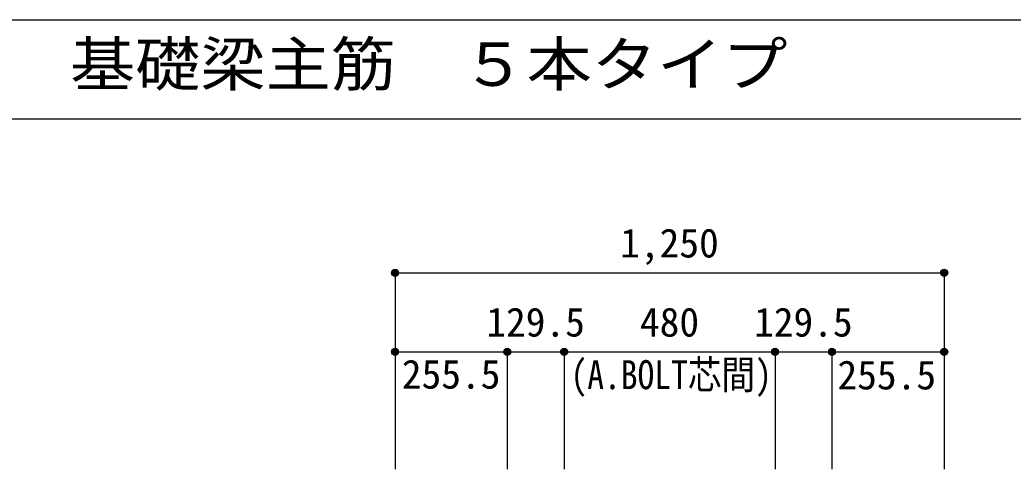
# Model space of a CAD drawing. Units: millimetres at full size, sheet at 1:30. Extents: x -5973 to 5954, y -4195 to 4201.
# Drawn here: x -927 to 1334, y 3178 to 4201 of the extents above; entities that cross this region are included whole.
import ezdxf
from ezdxf.enums import TextEntityAlignment as Align

# ---------------------------------------------------------------- set-up
doc = ezdxf.new("R2010")
doc.units = ezdxf.units.MM
doc.header["$LTSCALE"] = 30
doc.header["$PDMODE"] = 32
doc.header["$PDSIZE"] = 15
for name, color, linetype in [('0-7_文字', 4, 'Continuous'), ('0-D_寸法', 4, 'Continuous'), ('6-7_文字', 7, 'Continuous'), ('F-0_枠', 6, 'Continuous')]:
    doc.layers.add(name, color=color, linetype=linetype)
doc.styles.add('ＭＳ ゴシック', font='')
doc.styles.get('ＭＳ ゴシック').set_extended_font_data('MS Gothic')

msp = doc.modelspace()

# ---------------------------------------------------------------- linework, layer by layer
at = {"layer": '0-D_寸法'}
for p, q in [((-72.56, 3625.34), (1177.44, 3625.34)), ((-72.56, 3625.34), (-72.56, 3445.34)), ((-72.56, 3625.34), (-72.56, 3445.34)), ((-72.56, 3625.34), (1177.44, 3625.34)), ((1177.44, 3625.34), (1177.44, 3445.34)), ((-72.56, 3445.34), (182.94, 3445.34)), ((-72.56, 3445.34), (-72.56, 3178.3)), ((182.94, 3445.34), (182.94, 3178.3)), ((182.94, 3445.34), (312.44, 3445.34)), ((312.44, 3445.34), (312.44, 3178.3)), ((312.44, 3445.34), (792.44, 3445.34)), ((792.44, 3445.34), (792.44, 3178.3)), ((792.44, 3445.34), (921.94, 3445.34)), ((921.94, 3445.34), (921.94, 3178.3)), ((921.94, 3445.34), (1177.44, 3445.34)), ((1177.44, 3445.34), (1177.44, 3178.3)), ((1177.44, 3445.34), (1177.44, 3178.3))]:
    msp.add_line(p, q, dxfattribs=at)
for centre, radius in [((-72.56, 3625.34), 8), ((-72.56, 3625.34), 7.2), ((-72.56, 3625.34), 6.4), ((-72.56, 3625.34), 5.6), ((-72.56, 3625.34), 4.8), ((-72.56, 3625.34), 4), ((-72.56, 3625.34), 3.2), ((-72.56, 3625.34), 2.4), ((-72.56, 3625.34), 1.6), ((-72.56, 3625.34), 0.8), ((1177.44, 3625.34), 8), ((1177.44, 3625.34), 7.2), ((1177.44, 3625.34), 6.4), ((1177.44, 3625.34), 5.6), ((1177.44, 3625.34), 4.8), ((1177.44, 3625.34), 4), ((1177.44, 3625.34), 3.2), ((1177.44, 3625.34), 2.4), ((1177.44, 3625.34), 1.6), ((1177.44, 3625.34), 0.8), ((-72.56, 3445.34), 8), ((-72.56, 3445.34), 7.2), ((-72.56, 3445.34), 6.4), ((-72.56, 3445.34), 5.6), ((-72.56, 3445.34), 4.8), ((-72.56, 3445.34), 4), ((-72.56, 3445.34), 3.2), ((-72.56, 3445.34), 2.4), ((-72.56, 3445.34), 1.6), ((-72.56, 3445.34), 0.8), ((182.94, 3445.34), 8), ((182.94, 3445.34), 7.2), ((182.94, 3445.34), 6.4), ((182.94, 3445.34), 5.6), ((182.94, 3445.34), 4.8), ((182.94, 3445.34), 4), ((182.94, 3445.34), 3.2), ((182.94, 3445.34), 2.4), ((182.94, 3445.34), 1.6), ((182.94, 3445.34), 0.8), ((312.44, 3445.34), 8), ((312.44, 3445.34), 7.2), ((312.44, 3445.34), 6.4), ((312.44, 3445.34), 5.6), ((312.44, 3445.34), 4.8), ((312.44, 3445.34), 4), ((312.44, 3445.34), 3.2), ((312.44, 3445.34), 2.4), ((312.44, 3445.34), 1.6), ((312.44, 3445.34), 0.8), ((792.44, 3445.34), 8), ((792.44, 3445.34), 7.2), ((792.44, 3445.34), 6.4), ((792.44, 3445.34), 5.6), ((792.44, 3445.34), 4.8), ((792.44, 3445.34), 4), ((792.44, 3445.34), 3.2), ((792.44, 3445.34), 2.4), ((792.44, 3445.34), 1.6), ((792.44, 3445.34), 0.8), ((921.94, 3445.34), 8), ((921.94, 3445.34), 7.2), ((921.94, 3445.34), 6.4), ((921.94, 3445.34), 5.6), ((921.94, 3445.34), 4.8), ((921.94, 3445.34), 4), ((921.94, 3445.34), 3.2), ((921.94, 3445.34), 2.4), ((921.94, 3445.34), 1.6), ((921.94, 3445.34), 0.8), ((1177.44, 3445.34), 8), ((1177.44, 3445.34), 7.2), ((1177.44, 3445.34), 6.4), ((1177.44, 3445.34), 5.6), ((1177.44, 3445.34), 4.8), ((1177.44, 3445.34), 4), ((1177.44, 3445.34), 3.2), ((1177.44, 3445.34), 2.4), ((1177.44, 3445.34), 1.6), ((1177.44, 3445.34), 0.8)]:
    msp.add_circle(centre, radius, dxfattribs=at)
at = {"layer": '0-D_寸法', "color": 7}
for p in [(-72.56, 3625.34), (1177.44, 3625.34), (-72.56, 3445.34), (182.94, 3445.34), (312.44, 3445.34), (792.44, 3445.34), (921.94, 3445.34), (1177.44, 3445.34)]:
    msp.add_point(p, dxfattribs=at)
at = {"layer": 'F-0_枠'}
msp.add_line((-5972.88, 4201.15), (5954.1, 4201.15), dxfattribs=at)
at = {"layer": 'F-0_枠', "color": 2}
msp.add_line((-5972.88, 3976.15), (3723.6, 3976.15), dxfattribs=at)

# ---------------------------------------------------------------- texts
at = {"layer": '0-7_文字', "style": 'ＭＳ ゴシック', "width": 0.85}
msp.add_text('(A.BOLT芯間)', height=65.98, dxfattribs=at).set_placement((326.92, 3340.58), align=Align.BOTTOM_LEFT)
at = {"layer": '0-D_寸法', "style": 'ＭＳ ゴシック'}
for s, p in [('1,250', (439.94, 3640.34)), ('129.5', (135.19, 3460.34)), ('480', (484.94, 3460.34)), ('129.5', (744.69, 3460.34)), ('255.5', (-57.1, 3341.77)), ('255.5', (934.57, 3340.02))]:
    msp.add_text(s, height=65.98, dxfattribs=at).set_placement(p, align=Align.BOTTOM_LEFT)
at = {"layer": '6-7_文字', "color": 2, "style": 'ＭＳ ゴシック', "width": 1.1}
msp.add_text('\u3000\u3000基礎梁主筋\u3000５本タイプ', height=98.97, dxfattribs=at).set_placement((-1109.64, 4021.15), align=Align.BOTTOM_LEFT)

doc.saveas('drawing.dxf')
